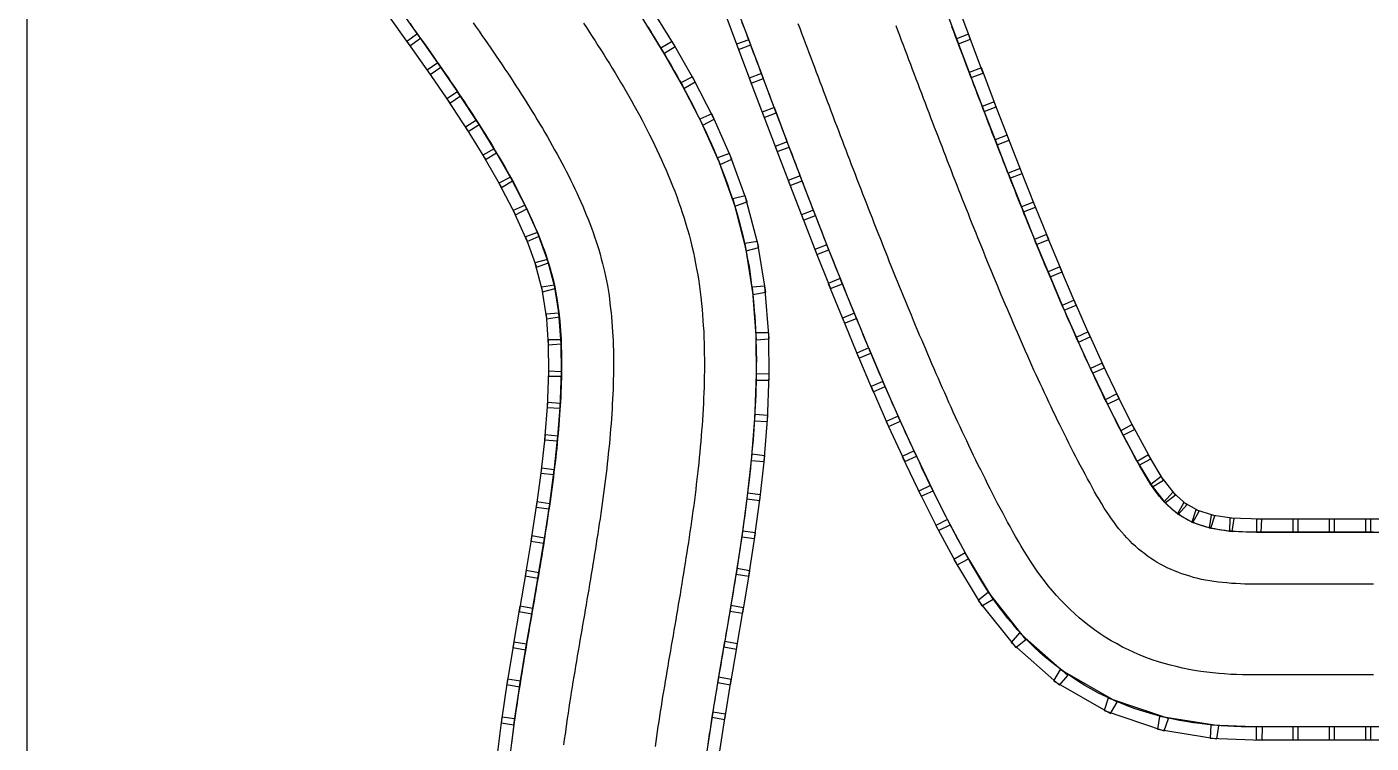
# Model space of a CAD drawing. Header units: metres. Extents: x 0 to 11.6, y 0 to 14.5.
# Drawn here: x 0 to 5.18, y 2.93 to 5.69 of the extents above; entities that cross this region are included whole.
import ezdxf

# ---------------------------------------------------------------- set-up
doc = ezdxf.new("R2010")
doc.units = ezdxf.units.M
for name, color, linetype in [('GRASS', 3, 'Continuous'), ('HALL', 5, 'Continuous'), ('TRACK', 7, 'Continuous'), ('WALLS', 8, 'Continuous')]:
    doc.layers.add(name, color=color, linetype=linetype)

msp = doc.modelspace()

# ---------------------------------------------------------------- linework, layer by layer
at = {"layer": 'GRASS'}
for points in [[(1.4756, 5.6981), (1.487, 5.682), (1.4983, 5.6662), (1.5097, 5.6501), (1.521, 5.6342), (1.5322, 5.6182), (1.5437, 5.6019), (1.5552, 5.5855), (1.5667, 5.5692), (1.5775, 5.5539), (1.5881, 5.5386), (1.5994, 5.5223), (1.6106, 5.5061), (1.6219, 5.4898), (1.6319, 5.4753), (1.6418, 5.4607), (1.6529, 5.4441), (1.664, 5.4275), (1.6752, 5.4109), (1.6851, 5.3963), (1.6947, 5.3815), (1.7054, 5.3651), (1.716, 5.3489), (1.7267, 5.3324), (1.7364, 5.3176), (1.7457, 5.3027), (1.756, 5.2865), (1.7657, 5.2709), (1.7757, 5.2547), (1.7852, 5.2395), (1.7943, 5.2242), (1.8041, 5.2081), (1.8131, 5.193), (1.8225, 5.1768), (1.8315, 5.1615), (1.8403, 5.1461), (1.8494, 5.1301), (1.8575, 5.1155), (1.8663, 5.0994), (1.8748, 5.084), (1.8829, 5.0686), (1.8914, 5.0526), (1.8987, 5.0384), (1.9067, 5.0224), (1.9145, 5.0071), (1.9219, 4.9916), (1.9296, 4.9757), (1.9361, 4.9618), (1.9433, 4.9459), (1.9502, 4.9307), (1.9568, 4.9154), (1.9637, 4.8996), (1.9691, 4.8864), (1.9754, 4.8706), (1.981, 4.8564), (1.9862, 4.8422), (1.9922, 4.8258), (1.9971, 4.8117), (2.0026, 4.7953), (2.0068, 4.7832), (2.0103, 4.771), (2.0152, 4.7542), (2.0193, 4.7396), (2.0237, 4.7228), (2.0267, 4.7118), (2.029, 4.7008), (2.0327, 4.6836), (2.0358, 4.6685), (2.039, 4.6512), (2.0411, 4.6406), (2.0425, 4.6302), (2.045, 4.6117), (2.0473, 4.5942), (2.0497, 4.5755), (2.0512, 4.5637), (2.0521, 4.5521), (2.0536, 4.5332), (2.055, 4.5151), (2.0563, 4.4961), (2.0572, 4.4835), (2.0576, 4.4711), (2.0581, 4.452), (2.0586, 4.4335), (2.059, 4.4143), (2.0594, 4.3997), (2.0593, 4.3854), (2.0591, 4.3664), (2.0589, 4.3483), (2.0585, 4.3293), (2.0583, 4.3137), (2.0576, 4.2982), (2.0568, 4.2791), (2.056, 4.2606), (2.055, 4.2414), (2.0542, 4.2254), (2.0531, 4.2096), (2.0517, 4.1901), (2.0502, 4.1709), (2.0487, 4.1514), (2.0475, 4.1347), (2.0459, 4.1182), (2.0441, 4.0991), (2.0423, 4.0807), (2.0404, 4.0616), (2.0385, 4.0439), (2.0365, 4.0262), (2.0343, 4.0071), (2.0322, 3.9888), (2.0298, 3.9698), (2.0275, 3.951), (2.0251, 3.9323), (2.0227, 3.9134), (2.0203, 3.8954), (2.0176, 3.8766), (2.015, 3.8575), (2.0122, 3.8385), (2.0095, 3.8196), (2.0069, 3.8017), (2.004, 3.7829), (2.0009, 3.7631), (1.9979, 3.7433), (1.995, 3.7243), (1.9921, 3.7061), (1.989, 3.6872), (1.9858, 3.6674), (1.9826, 3.6476), (1.9795, 3.6286), (1.9765, 3.6103), (1.9733, 3.5914), (1.9699, 3.5717), (1.9666, 3.552), (1.9632, 3.5323), (1.9599, 3.5127), (1.9565, 3.493), (1.9532, 3.4736), (1.9499, 3.4542), (1.9465, 3.4345), (1.9431, 3.4148), (1.9397, 3.3951), (1.9363, 3.3754), (1.9329, 3.3556), (1.9294, 3.3358), (1.926, 3.3157), (1.9226, 3.2958), (1.9191, 3.2754), (1.9157, 3.2549), (1.9124, 3.235), (1.9091, 3.2149), (1.9058, 3.195), (1.9024, 3.1745), (1.8992, 3.1539), (1.8959, 3.1335), (1.8926, 3.1123), (1.8894, 3.0917), (1.8863, 3.0712), (1.8833, 3.0506), (1.8802, 3.0298), (1.8771, 3.0078), (1.8743, 2.9868), (1.8715, 2.9662), (1.8688, 2.9456), (1.8659, 2.924)], [(5.1859, 2.9885), (5.1659, 2.9885), (5.1459, 2.9885), (5.1259, 2.9885), (5.1059, 2.9885), (5.0859, 2.9885), (5.0659, 2.9885), (5.0459, 2.9885), (5.0259, 2.9885), (5.0059, 2.9885), (4.9859, 2.9885), (4.9659, 2.9885), (4.9459, 2.9885), (4.9259, 2.9885), (4.9059, 2.9885), (4.8859, 2.9885), (4.8659, 2.9885), (4.8459, 2.9885), (4.8259, 2.9885), (4.8059, 2.9885), (4.7859, 2.9885), (4.7659, 2.9885), (4.7452, 2.9885), (4.7237, 2.9886), (4.7029, 2.9887), (4.6764, 2.989), (4.6497, 2.9901), (4.6258, 2.9912), (4.5979, 2.993), (4.5738, 2.995), (4.5459, 2.9975), (4.5179, 3.0011), (4.4932, 3.0043), (4.4636, 3.009), (4.4388, 3.0135), (4.4089, 3.0192), (4.3791, 3.0263), (4.3541, 3.0325), (4.3235, 3.041), (4.2984, 3.0487), (4.268, 3.0584), (4.2377, 3.0699), (4.2128, 3.0795), (4.182, 3.0927), (4.1575, 3.1041), (4.1274, 3.1186), (4.0979, 3.1349), (4.0745, 3.1482), (4.0456, 3.1658), (4.0229, 3.1809), (3.9955, 3.1994), (3.9689, 3.2196), (3.9477, 3.2361), (3.9219, 3.2576), (3.9016, 3.2757), (3.8779, 3.2973), (3.855, 3.3203), (3.8369, 3.339), (3.8153, 3.3625), (3.7982, 3.3825), (3.7783, 3.4058), (3.7594, 3.4303), (3.7446, 3.4499), (3.7275, 3.4735), (3.7134, 3.4939), (3.6971, 3.5178), (3.6817, 3.5425), (3.6698, 3.5617), (3.6569, 3.5832), (3.6456, 3.6028), (3.633, 3.6245), (3.6209, 3.6466), (3.6112, 3.6645), (3.6014, 3.6825), (3.5917, 3.7003), (3.5821, 3.7182), (3.5724, 3.7361), (3.5619, 3.7557), (3.5504, 3.7776), (3.5403, 3.7976), (3.5307, 3.8165), (3.5213, 3.8354), (3.5123, 3.8534), (3.5033, 3.8714), (3.4943, 3.8894), (3.4848, 3.9086), (3.4753, 3.928), (3.466, 3.9471), (3.4562, 3.9676), (3.4471, 3.9869), (3.4385, 4.0052), (3.4299, 4.0235), (3.4214, 4.0416), (3.4129, 4.0599), (3.4043, 4.0781), (3.3948, 4.0984), (3.3856, 4.1189), (3.3771, 4.1377), (3.3684, 4.157), (3.36, 4.1759), (3.3519, 4.1942), (3.3438, 4.2124), (3.3356, 4.2309), (3.3274, 4.2495), (3.3192, 4.2679), (3.3102, 4.2884), (3.3013, 4.3091), (3.2934, 4.3277), (3.2854, 4.3465), (3.2775, 4.3651), (3.2698, 4.3833), (3.2621, 4.4015), (3.2542, 4.42), (3.2463, 4.4386), (3.2385, 4.4571), (3.2297, 4.4777), (3.2212, 4.4986), (3.2137, 4.517), (3.2062, 4.5352), (3.1987, 4.5535), (3.191, 4.5722), (3.1834, 4.5909), (3.1758, 4.6095), (3.1682, 4.6281), (3.1606, 4.6467), (3.1524, 4.6667), (3.1444, 4.6869), (3.1369, 4.7056), (3.1294, 4.7246), (3.122, 4.7433), (3.1148, 4.7615), (3.1076, 4.7796), (3.1001, 4.7984), (3.0925, 4.8174), (3.0851, 4.8362), (3.0773, 4.8559), (3.0696, 4.8757), (3.0624, 4.8943), (3.0551, 4.913), (3.0479, 4.9316), (3.0407, 4.9503), (3.0334, 4.9689), (3.0262, 4.9875), (3.0189, 5.0062), (3.0117, 5.0248), (3.0041, 5.0443), (2.9966, 5.0639), (2.9894, 5.0827), (2.9822, 5.1016), (2.9751, 5.1204), (2.9679, 5.1391), (2.9608, 5.1578), (2.9538, 5.1763), (2.9467, 5.1947), (2.9397, 5.2131), (2.9323, 5.2325), (2.9249, 5.2518), (2.9177, 5.2707), (2.9105, 5.2899), (2.9034, 5.3089), (2.8965, 5.3273), (2.8895, 5.3456), (2.8824, 5.3643), (2.8754, 5.383), (2.8683, 5.4017), (2.8611, 5.4208), (2.8539, 5.4398), (2.8469, 5.4585), (2.8398, 5.4773), (2.8328, 5.496), (2.8258, 5.5147), (2.8187, 5.5334), (2.8117, 5.5521), (2.8046, 5.5708), (2.7976, 5.5896), (2.7907, 5.6078), (2.7838, 5.6261), (2.7767, 5.6448), (2.7696, 5.6637), (2.7625, 5.6824), (2.7553, 5.7015)], [(2.391, 5.6855), (2.4025, 5.6671), (2.4135, 5.6493), (2.4252, 5.6305), (2.4366, 5.6115), (2.4476, 5.5934), (2.459, 5.5741), (2.4697, 5.5558), (2.481, 5.5366), (2.492, 5.5172), (2.5027, 5.4984), (2.514, 5.4782), (2.5244, 5.4592), (2.5352, 5.4395), (2.5457, 5.4196), (2.556, 5.4002), (2.567, 5.3788), (2.5769, 5.3591), (2.5872, 5.3387), (2.5971, 5.3181), (2.6068, 5.2981), (2.6173, 5.2757), (2.6266, 5.2552), (2.6362, 5.234), (2.6454, 5.2126), (2.6545, 5.1916), (2.6643, 5.1679), (2.6728, 5.1465), (2.6818, 5.1235), (2.6904, 5.1002), (2.6982, 5.079), (2.7065, 5.0553), (2.7137, 5.0338), (2.7223, 5.0081), (2.73, 4.9818), (2.7364, 4.9602), (2.743, 4.9363), (2.7488, 4.9145), (2.756, 4.8869), (2.7622, 4.8587), (2.7669, 4.8368), (2.7718, 4.8128), (2.7759, 4.7907), (2.7813, 4.762), (2.7854, 4.7328), (2.7883, 4.7117), (2.7912, 4.6896), (2.7939, 4.6685), (2.7973, 4.6406), (2.7996, 4.6124), (2.8013, 4.5914), (2.803, 4.5696), (2.8044, 4.5487), (2.8063, 4.5214), (2.8072, 4.4939), (2.8078, 4.473), (2.8084, 4.4515), (2.8089, 4.4308), (2.8094, 4.4053), (2.8092, 4.3797), (2.8091, 4.3586), (2.8088, 4.3368), (2.8084, 4.3158), (2.8079, 4.2914), (2.807, 4.2669), (2.8061, 4.2461), (2.8051, 4.2247), (2.8041, 4.2039), (2.8028, 4.1799), (2.8011, 4.1558), (2.7997, 4.1354), (2.7981, 4.1147), (2.7966, 4.0943), (2.7948, 4.0711), (2.7926, 4.0479), (2.7907, 4.0272), (2.7886, 4.0057), (2.7864, 3.985), (2.7842, 3.963), (2.7816, 3.9409), (2.7793, 3.9203), (2.7767, 3.8989), (2.7742, 3.8782), (2.7716, 3.8573), (2.7689, 3.8363), (2.7663, 3.8156), (2.7633, 3.7939), (2.7604, 3.7731), (2.7576, 3.7526), (2.7546, 3.732), (2.7517, 3.7113), (2.7485, 3.6896), (2.7453, 3.6689), (2.7422, 3.6492), (2.7392, 3.6295), (2.7361, 3.609), (2.7327, 3.5876), (2.7294, 3.567), (2.7262, 3.5474), (2.723, 3.5277), (2.7197, 3.5072), (2.7161, 3.486), (2.7126, 3.4655), (2.7093, 3.4458), (2.7059, 3.426), (2.7026, 3.4063), (2.6992, 3.3865), (2.6958, 3.3668), (2.6924, 3.3468), (2.6889, 3.3268), (2.6856, 3.307), (2.6822, 3.2873), (2.6788, 3.2676), (2.6754, 3.2479), (2.672, 3.2282), (2.6686, 3.2087), (2.6653, 3.1893), (2.6619, 3.1698), (2.6587, 3.1508), (2.6555, 3.1318), (2.6523, 3.1123), (2.6491, 3.0929), (2.6459, 3.0734), (2.6428, 3.0544), (2.6397, 3.0354), (2.6367, 3.0164), (2.6338, 2.9981), (2.631, 2.9791), (2.6281, 2.9601), (2.6253, 2.9411), (2.6225, 2.9224)], [(5.1859, 3.7385), (5.1659, 3.7385), (5.1459, 3.7385), (5.1259, 3.7385), (5.1059, 3.7385), (5.0859, 3.7385), (5.0659, 3.7385), (5.0459, 3.7385), (5.0259, 3.7385), (5.0059, 3.7385), (4.9859, 3.7385), (4.9659, 3.7385), (4.9459, 3.7385), (4.9259, 3.7385), (4.9059, 3.7385), (4.8859, 3.7385), (4.8659, 3.7385), (4.8459, 3.7385), (4.8259, 3.7385), (4.8059, 3.7385), (4.7859, 3.7385), (4.7659, 3.7385), (4.7466, 3.7385), (4.7281, 3.7386), (4.7089, 3.7387), (4.6955, 3.7388), (4.6823, 3.7394), (4.6662, 3.7401), (4.6541, 3.7409), (4.6384, 3.7422), (4.6264, 3.7432), (4.6148, 3.7448), (4.5999, 3.7467), (4.5899, 3.7483), (4.5754, 3.751), (4.5659, 3.7526), (4.5569, 3.7549), (4.5431, 3.7583), (4.5352, 3.7605), (4.522, 3.7646), (4.5143, 3.7668), (4.5073, 3.7697), (4.4949, 3.7745), (4.4889, 3.777), (4.4772, 3.7826), (4.4711, 3.7852), (4.4658, 3.7884), (4.4543, 3.7949), (4.4491, 3.798), (4.4386, 3.8051), (4.4326, 3.8088), (4.4276, 3.813), (4.4171, 3.821), (4.4122, 3.8251), (4.4027, 3.8337), (4.3967, 3.8388), (4.3916, 3.8443), (4.3818, 3.8543), (4.3764, 3.8602), (4.3675, 3.8707), (4.3613, 3.8777), (4.3559, 3.885), (4.3465, 3.8972), (4.3402, 3.906), (4.3316, 3.9185), (4.3252, 3.9276), (4.3196, 3.9369), (4.3105, 3.9517), (4.3028, 3.9645), (4.294, 3.9796), (4.2865, 3.9924), (4.2795, 4.0054), (4.2701, 4.0227), (4.2608, 4.0398), (4.2514, 4.0572), (4.242, 4.0745), (4.2327, 4.0918), (4.2243, 4.1074), (4.2172, 4.121), (4.2093, 4.1366), (4.2008, 4.1534), (4.1924, 4.1703), (4.1835, 4.1881), (4.1746, 4.2058), (4.1658, 4.2236), (4.1575, 4.2402), (4.1494, 4.2568), (4.1412, 4.2736), (4.1337, 4.2892), (4.1258, 4.3061), (4.1174, 4.324), (4.109, 4.3419), (4.1005, 4.36), (4.0921, 4.3779), (4.0836, 4.396), (4.0762, 4.4119), (4.069, 4.4278), (4.061, 4.4455), (4.0533, 4.4626), (4.0455, 4.4803), (4.0373, 4.4986), (4.0292, 4.5169), (4.0212, 4.535), (4.0132, 4.553), (4.0052, 4.5711), (3.9981, 4.5872), (3.9912, 4.6033), (3.9835, 4.6214), (3.9758, 4.6395), (3.9681, 4.6578), (3.9602, 4.6764), (3.9523, 4.6949), (3.9445, 4.7133), (3.9368, 4.7315), (3.929, 4.7498), (3.9221, 4.766), (3.9155, 4.7822), (3.9079, 4.8008), (3.9002, 4.8196), (3.8926, 4.8383), (3.885, 4.8566), (3.8776, 4.8749), (3.87, 4.8933), (3.8625, 4.9117), (3.855, 4.9302), (3.848, 4.9472), (3.8412, 4.9642), (3.8339, 4.9826), (3.8267, 5.0009), (3.8194, 5.0193), (3.8119, 5.0383), (3.8043, 5.0573), (3.7969, 5.0757), (3.7897, 5.0938), (3.7825, 5.1122), (3.7755, 5.1297), (3.7687, 5.1473), (3.7615, 5.1659), (3.7543, 5.1845), (3.747, 5.2032), (3.7398, 5.2218), (3.7325, 5.2404), (3.7253, 5.2591), (3.7181, 5.2777), (3.7108, 5.2964), (3.7039, 5.3141), (3.6971, 5.3319), (3.69, 5.3505), (3.683, 5.3689), (3.6759, 5.3875), (3.6688, 5.4062), (3.6616, 5.4249), (3.6545, 5.4437), (3.6472, 5.4627), (3.64, 5.4816), (3.6331, 5.4996), (3.6262, 5.5177), (3.6192, 5.5361), (3.6123, 5.5544), (3.6054, 5.5729), (3.5982, 5.5919), (3.591, 5.6109), (3.5839, 5.6296), (3.5769, 5.6484), (3.5698, 5.6671), (3.5628, 5.6854)]]:
    msp.add_lwpolyline(points, dxfattribs=at)
at = {"layer": 'HALL'}
msp.add_lwpolyline([(0, 0), (11, 0), (11, 14.5), (0, 14.5), (0, 0)], dxfattribs=at)
at = {"layer": 'TRACK'}
for points in [[(1.7187, 5.7007), (1.7303, 5.6843), (1.7414, 5.6685), (1.7525, 5.6526), (1.7638, 5.6362), (1.7751, 5.6199), (1.7864, 5.6035), (1.7972, 5.588), (1.8077, 5.5723), (1.8189, 5.5557), (1.83, 5.5391), (1.8412, 5.5225), (1.8517, 5.5068), (1.8621, 5.491), (1.8729, 5.4744), (1.8837, 5.4579), (1.8945, 5.4413), (1.9048, 5.4254), (1.9149, 5.4094), (1.9253, 5.3929), (1.9355, 5.3766), (1.9458, 5.3599), (1.9558, 5.3438), (1.9656, 5.3275), (1.9757, 5.3109), (1.9853, 5.2946), (1.9951, 5.2779), (2.0047, 5.2615), (2.0141, 5.2451), (2.0236, 5.2284), (2.0326, 5.2122), (2.0418, 5.1953), (2.0509, 5.1788), (2.0597, 5.1622), (2.0686, 5.1453), (2.0769, 5.1292), (2.0854, 5.1122), (2.0938, 5.0955), (2.102, 5.0787), (2.1102, 5.0617), (2.1178, 5.0455), (2.1255, 5.0284), (2.1332, 5.0116), (2.1405, 4.9946), (2.1479, 4.9775), (2.1545, 4.9615), (2.1613, 4.9442), (2.1679, 4.9276), (2.174, 4.911), (2.1805, 4.8933), (2.1863, 4.8767), (2.1923, 4.8589), (2.1976, 4.8431), (2.2022, 4.8272), (2.2075, 4.8092), (2.2123, 4.7921), (2.2171, 4.7739), (2.2212, 4.7584), (2.2245, 4.7429), (2.2285, 4.7244), (2.232, 4.7069), (2.2355, 4.6884), (2.2385, 4.673), (2.2406, 4.6576), (2.2432, 4.6384), (2.2457, 4.6196), (2.2481, 4.6003), (2.2502, 4.5842), (2.2514, 4.5682), (2.253, 4.5487), (2.2544, 4.5296), (2.2558, 4.5102), (2.257, 4.4936), (2.2575, 4.4772), (2.2581, 4.4576), (2.2586, 4.4383), (2.259, 4.4187), (2.2594, 4.4012), (2.2592, 4.3839), (2.2591, 4.3643), (2.2589, 4.3452), (2.2585, 4.3257), (2.2582, 4.3077), (2.2574, 4.2899), (2.2566, 4.2703), (2.2557, 4.251), (2.2547, 4.2314), (2.2538, 4.2133), (2.2526, 4.1952), (2.2511, 4.1755), (2.2497, 4.1559), (2.2482, 4.1362), (2.2468, 4.1178), (2.245, 4.0994), (2.2432, 4.0799), (2.2413, 4.0607), (2.2393, 4.0412), (2.2374, 4.0223), (2.2352, 4.0035), (2.233, 3.984), (2.2307, 3.9648), (2.2283, 3.9454), (2.2259, 3.926), (2.2234, 3.9067), (2.2209, 3.8873), (2.2184, 3.8683), (2.2157, 3.849), (2.213, 3.8295), (2.2102, 3.8101), (2.2074, 3.7907), (2.2046, 3.7718), (2.2017, 3.7525), (2.1986, 3.7327), (2.1956, 3.7129), (2.1926, 3.6935), (2.1896, 3.6745), (2.1865, 3.6551), (2.1832, 3.6354), (2.18, 3.6156), (2.1769, 3.5962), (2.1737, 3.5772), (2.1705, 3.5578), (2.1671, 3.5381), (2.1637, 3.5184), (2.1604, 3.4987), (2.157, 3.479), (2.1537, 3.4593), (2.1503, 3.4398), (2.1469, 3.4202), (2.1435, 3.4005), (2.1401, 3.3808), (2.1368, 3.3611), (2.1334, 3.3414), (2.13, 3.3217), (2.1265, 3.3019), (2.1231, 3.282), (2.1198, 3.2622), (2.1163, 3.2422), (2.113, 3.2221), (2.1097, 3.2023), (2.1064, 3.1824), (2.1032, 3.1625), (2.0999, 3.1425), (2.0966, 3.1223), (2.0934, 3.1023), (2.0902, 3.0818), (2.0872, 3.0617), (2.0841, 3.0416), (2.0812, 3.0214), (2.0782, 3.0011), (2.0752, 2.9803), (2.0725, 2.9599), (2.0697, 2.9398), (2.0671, 2.9196)], [(2.1434, 5.7003), (2.155, 5.6826), (2.166, 5.6657), (2.1771, 5.6487), (2.188, 5.6318), (2.1995, 5.6142), (2.2108, 5.5963), (2.2217, 5.5791), (2.2327, 5.5614), (2.2434, 5.5441), (2.2545, 5.5262), (2.2653, 5.5082), (2.276, 5.4906), (2.2867, 5.4725), (2.2971, 5.4547), (2.3078, 5.4366), (2.3182, 5.4183), (2.3285, 5.4002), (2.339, 5.3815), (2.3489, 5.3632), (2.3591, 5.3447), (2.369, 5.326), (2.3788, 5.3075), (2.3888, 5.288), (2.3982, 5.2693), (2.4078, 5.2503), (2.4171, 5.2311), (2.4262, 5.2121), (2.4356, 5.192), (2.4444, 5.1727), (2.4532, 5.1531), (2.4618, 5.1333), (2.4702, 5.1138), (2.4789, 5.0928), (2.4868, 5.0729), (2.4949, 5.0523), (2.5026, 5.0314), (2.5099, 5.0115), (2.5173, 4.9904), (2.5241, 4.9702), (2.5315, 4.9481), (2.5381, 4.9256), (2.544, 4.9053), (2.55, 4.8839), (2.5554, 4.8634), (2.5615, 4.8402), (2.5667, 4.8166), (2.5711, 4.796), (2.5755, 4.7743), (2.5794, 4.7535), (2.5839, 4.7296), (2.5873, 4.7054), (2.5901, 4.685), (2.5929, 4.6641), (2.5954, 4.6437), (2.5983, 4.6201), (2.6003, 4.5963), (2.6019, 4.5759), (2.6035, 4.5551), (2.6049, 4.5347), (2.6065, 4.5113), (2.6073, 4.4878), (2.6079, 4.4674), (2.6085, 4.4467), (2.6089, 4.4264), (2.6094, 4.4038), (2.6092, 4.3812), (2.6091, 4.3607), (2.6088, 4.3398), (2.6084, 4.3194), (2.608, 4.2973), (2.6071, 4.2753), (2.6063, 4.2549), (2.6053, 4.2342), (2.6043, 4.2139), (2.6032, 4.192), (2.6017, 4.1702), (2.6002, 4.15), (2.5987, 4.1297), (2.5972, 4.1096), (2.5955, 4.0881), (2.5935, 4.0666), (2.5916, 4.0463), (2.5896, 4.0257), (2.5875, 4.0055), (2.5853, 3.9846), (2.5829, 3.9637), (2.5806, 3.9434), (2.5782, 3.9229), (2.5757, 3.9026), (2.5732, 3.8823), (2.5706, 3.8619), (2.568, 3.8417), (2.5652, 3.821), (2.5624, 3.8007), (2.5596, 3.7805), (2.5567, 3.7604), (2.5538, 3.7402), (2.5507, 3.7195), (2.5476, 3.6993), (2.5446, 3.6796), (2.5415, 3.6598), (2.5384, 3.6397), (2.5352, 3.6192), (2.5319, 3.5991), (2.5287, 3.5794), (2.5255, 3.5597), (2.5223, 3.5396), (2.5189, 3.5191), (2.5155, 3.4991), (2.5121, 3.4793), (2.5088, 3.4596), (2.5054, 3.4399), (2.502, 3.4202), (2.4987, 3.4004), (2.4953, 3.3806), (2.4919, 3.3607), (2.4885, 3.341), (2.4851, 3.3213), (2.4817, 3.3016), (2.4783, 3.2819), (2.4749, 3.2622), (2.4715, 3.2426), (2.4681, 3.223), (2.4648, 3.2034), (2.4615, 3.184), (2.4583, 3.1646), (2.455, 3.145), (2.4518, 3.1254), (2.4485, 3.1058), (2.4453, 3.0864), (2.4422, 3.067), (2.4391, 3.0476), (2.4362, 3.0286), (2.4332, 3.0091), (2.4303, 2.9897), (2.4274, 2.9703), (2.4246, 2.951), (2.4219, 2.9323), (2.4193, 2.913)], [(5.1859, 3.1885), (5.1659, 3.1885), (5.1459, 3.1885), (5.1259, 3.1885), (5.1059, 3.1885), (5.0859, 3.1885), (5.0659, 3.1885), (5.0459, 3.1885), (5.0259, 3.1885), (5.0059, 3.1885), (4.9859, 3.1885), (4.9659, 3.1885), (4.9459, 3.1885), (4.9259, 3.1885), (4.9059, 3.1885), (4.8859, 3.1885), (4.8659, 3.1885), (4.8459, 3.1885), (4.8259, 3.1885), (4.8059, 3.1885), (4.7859, 3.1885), (4.7659, 3.1885), (4.7456, 3.1885), (4.7249, 3.1886), (4.7045, 3.1887), (4.6815, 3.189), (4.6584, 3.1899), (4.6366, 3.1909), (4.6129, 3.1924), (4.5911, 3.1943), (4.5674, 3.1964), (4.5437, 3.1994), (4.5216, 3.2023), (4.4973, 3.2061), (4.4752, 3.2102), (4.4508, 3.2148), (4.4265, 3.2206), (4.4045, 3.226), (4.3799, 3.2328), (4.3581, 3.2396), (4.3337, 3.2473), (4.3096, 3.2565), (4.288, 3.2649), (4.2638, 3.2751), (4.2428, 3.2851), (4.2191, 3.2963), (4.196, 3.3092), (4.1758, 3.3206), (4.1532, 3.3344), (4.1337, 3.3473), (4.1121, 3.3619), (4.0912, 3.3779), (4.0729, 3.3921), (4.0526, 3.4089), (4.0353, 3.4245), (4.0162, 3.4417), (3.9981, 3.4601), (3.9822, 3.4764), (3.9649, 3.4953), (3.95, 3.5126), (3.9338, 3.5316), (3.9185, 3.5515), (3.9051, 3.5692), (3.8908, 3.5888), (3.8782, 3.6071), (3.8646, 3.6271), (3.8518, 3.6477), (3.8407, 3.6657), (3.8292, 3.6849), (3.8185, 3.7032), (3.8073, 3.7226), (3.7965, 3.7423), (3.7869, 3.76), (3.7772, 3.7778), (3.7676, 3.7955), (3.7581, 3.8132), (3.7485, 3.8309), (3.7385, 3.8495), (3.7282, 3.8691), (3.7187, 3.888), (3.7094, 3.9063), (3.7002, 3.9247), (3.6913, 3.9426), (3.6823, 3.9606), (3.6734, 3.9785), (3.6642, 3.9971), (3.6551, 4.0157), (3.6461, 4.0342), (3.6369, 4.0533), (3.6281, 4.072), (3.6195, 4.0902), (3.611, 4.1084), (3.6025, 4.1265), (3.594, 4.1447), (3.5855, 4.1629), (3.5765, 4.182), (3.5678, 4.2013), (3.5595, 4.2198), (3.5511, 4.2385), (3.5428, 4.2571), (3.5347, 4.2753), (3.5266, 4.2936), (3.5184, 4.312), (3.5103, 4.3304), (3.5021, 4.3488), (3.4936, 4.3681), (3.4853, 4.3876), (3.4774, 4.4061), (3.4695, 4.4246), (3.4617, 4.4431), (3.4539, 4.4614), (3.4461, 4.4798), (3.4383, 4.4982), (3.4304, 4.5167), (3.4226, 4.5351), (3.4144, 4.5546), (3.4064, 4.5742), (3.3988, 4.5927), (3.3913, 4.611), (3.3837, 4.6295), (3.3761, 4.648), (3.3685, 4.6666), (3.3609, 4.6852), (3.3533, 4.7038), (3.3458, 4.7223), (3.3379, 4.7415), (3.3302, 4.7608), (3.3228, 4.7795), (3.3154, 4.7982), (3.308, 4.8169), (3.3007, 4.8353), (3.2934, 4.8537), (3.2859, 4.8723), (3.2785, 4.8911), (3.2711, 4.9098), (3.2635, 4.9289), (3.2561, 4.9481), (3.2488, 4.9667), (3.2416, 4.9854), (3.2343, 5.004), (3.2271, 5.0227), (3.2199, 5.0413), (3.2126, 5.0599), (3.2054, 5.0786), (3.1981, 5.0972), (3.1907, 5.1163), (3.1834, 5.1354), (3.1763, 5.1541), (3.1691, 5.1729), (3.162, 5.1916), (3.1548, 5.2103), (3.1477, 5.229), (3.1406, 5.2476), (3.1335, 5.2661), (3.1264, 5.2847), (3.1191, 5.3037), (3.1119, 5.3227), (3.1048, 5.3415), (3.0977, 5.3604), (3.0906, 5.3793), (3.0836, 5.3978), (3.0766, 5.4164), (3.0695, 5.4351), (3.0624, 5.4538), (3.0554, 5.4725), (3.0482, 5.4913), (3.0411, 5.5102), (3.0341, 5.5289), (3.027, 5.5477), (3.02, 5.5664), (3.013, 5.5851), (3.0059, 5.6038), (2.9989, 5.6225), (2.9918, 5.6412), (2.9848, 5.66), (2.9778, 5.6785), (2.9708, 5.697)], [(5.1859, 3.5385), (5.1659, 3.5385), (5.1459, 3.5385), (5.1259, 3.5385), (5.1059, 3.5385), (5.0859, 3.5385), (5.0659, 3.5385), (5.0459, 3.5385), (5.0259, 3.5385), (5.0059, 3.5385), (4.9859, 3.5385), (4.9659, 3.5385), (4.9459, 3.5385), (4.9259, 3.5385), (4.9059, 3.5385), (4.8859, 3.5385), (4.8659, 3.5385), (4.8459, 3.5385), (4.8259, 3.5385), (4.8059, 3.5385), (4.7859, 3.5385), (4.7659, 3.5385), (4.7463, 3.5385), (4.727, 3.5386), (4.7073, 3.5387), (4.6904, 3.5388), (4.6736, 3.5396), (4.6554, 3.5404), (4.6391, 3.5414), (4.6212, 3.543), (4.605, 3.5443), (4.589, 3.5465), (4.5714, 3.5487), (4.5562, 3.5511), (4.539, 3.5543), (4.5241, 3.557), (4.5095, 3.5606), (4.4927, 3.5647), (4.4787, 3.5686), (4.4624, 3.5737), (4.4486, 3.5779), (4.4354, 3.5831), (4.4196, 3.5892), (4.407, 3.5945), (4.3919, 3.6017), (4.3795, 3.6074), (4.3677, 3.6142), (4.353, 3.6224), (4.3415, 3.6294), (4.3277, 3.6387), (4.3161, 3.6463), (4.3053, 3.6548), (4.292, 3.665), (4.2815, 3.6737), (4.2691, 3.6849), (4.2584, 3.6944), (4.2485, 3.7046), (4.2365, 3.7169), (4.2268, 3.7275), (4.2157, 3.7405), (4.2058, 3.7518), (4.1968, 3.7637), (4.186, 3.7779), (4.1768, 3.7907), (4.1667, 3.8053), (4.1577, 3.8183), (4.1495, 3.8317), (4.1396, 3.8477), (4.1305, 3.8629), (4.1211, 3.8791), (4.1122, 3.8943), (4.1039, 3.9097), (4.0944, 3.9272), (4.0849, 3.9445), (4.0755, 3.962), (4.0661, 3.9795), (4.0566, 3.9969), (4.0476, 4.0136), (4.0394, 4.0294), (4.0309, 4.0462), (4.0221, 4.0636), (4.0134, 4.081), (4.0045, 4.0988), (3.9956, 4.1166), (3.9867, 4.1345), (3.9781, 4.1518), (3.9696, 4.1691), (3.9611, 4.1866), (3.953, 4.2035), (3.9448, 4.221), (3.9363, 4.239), (3.9279, 4.257), (3.9194, 4.2751), (3.911, 4.2931), (3.9025, 4.3112), (3.8945, 4.3283), (3.8867, 4.3454), (3.8786, 4.3634), (3.8707, 4.3811), (3.8627, 4.3992), (3.8546, 4.4174), (3.8464, 4.4357), (3.8384, 4.4539), (3.8303, 4.472), (3.8223, 4.4903), (3.8146, 4.5075), (3.8073, 4.5248), (3.7995, 4.5431), (3.7917, 4.5614), (3.7839, 4.5797), (3.7761, 4.5982), (3.7682, 4.6167), (3.7604, 4.6351), (3.7526, 4.6534), (3.7449, 4.6717), (3.7375, 4.6891), (3.7304, 4.7065), (3.7228, 4.7251), (3.7152, 4.7438), (3.7075, 4.7623), (3.7, 4.7807), (3.6924, 4.7992), (3.6849, 4.8176), (3.6773, 4.8361), (3.6698, 4.8546), (3.6625, 4.8724), (3.6554, 4.8902), (3.6481, 4.9087), (3.6407, 4.9272), (3.6334, 4.9457), (3.626, 4.9645), (3.6185, 4.9833), (3.6111, 5.0018), (3.6038, 5.0201), (3.5965, 5.0386), (3.5893, 5.0567), (3.5823, 5.0748), (3.5751, 5.0935), (3.5678, 5.1121), (3.5606, 5.1307), (3.5534, 5.1494), (3.5461, 5.168), (3.5389, 5.1867), (3.5316, 5.2053), (3.5244, 5.2239), (3.5173, 5.2422), (3.5103, 5.2604), (3.5032, 5.2791), (3.4961, 5.2976), (3.489, 5.3163), (3.4819, 5.335), (3.4748, 5.3537), (3.4676, 5.3724), (3.4604, 5.3912), (3.4532, 5.41), (3.4462, 5.4284), (3.4392, 5.4468), (3.4322, 5.4654), (3.4252, 5.4839), (3.4182, 5.5025), (3.4111, 5.5213), (3.4039, 5.5402), (3.3969, 5.5589), (3.3898, 5.5776), (3.3827, 5.5963), (3.3757, 5.6149), (3.3687, 5.6334), (3.3617, 5.6521), (3.3546, 5.6709), (3.3476, 5.6896)]]:
    msp.add_lwpolyline(points, dxfattribs=at)
at = {"layer": 'WALLS'}
for points in [[(1.3827, 5.7423), (1.475, 5.6127), (1.5157, 5.6417), (1.4234, 5.7713), (1.3827, 5.7423)], [(2.3617, 5.732), (2.4537, 5.5834), (2.4963, 5.6097), (2.4043, 5.7583), (2.3617, 5.732)], [(2.7875, 5.6162), (2.7306, 5.7671), (2.6838, 5.7494), (2.7408, 5.5986), (2.7875, 5.6162)], [(3.6344, 5.6375), (3.5779, 5.7874), (3.5311, 5.7697), (3.5876, 5.6199), (3.6344, 5.6375)], [(1.463, 5.6296), (1.553, 5.5016), (1.5939, 5.5304), (1.5039, 5.6583), (1.463, 5.6296)], [(3.6835, 5.5076), (3.627, 5.6571), (3.5803, 5.6394), (3.6367, 5.4899), (3.6835, 5.5076)], [(2.4415, 5.6039), (2.5304, 5.4486), (2.5738, 5.4735), (2.4849, 5.6288), (2.4415, 5.6039)], [(2.8365, 5.4862), (2.7802, 5.6358), (2.7334, 5.6182), (2.7897, 5.4686), (2.8365, 5.4862)], [(1.5413, 5.5186), (1.6283, 5.3912), (1.6696, 5.4194), (1.5825, 5.5468), (1.5413, 5.5186)], [(2.5186, 5.4704), (2.6029, 5.3069), (2.6473, 5.3298), (2.5631, 5.4933), (2.5186, 5.4704)], [(2.8862, 5.3544), (2.8291, 5.5059), (2.7823, 5.4882), (2.8394, 5.3368), (2.8862, 5.3544)], [(3.7334, 5.377), (3.676, 5.5272), (3.6293, 5.5094), (3.6867, 5.3591), (3.7334, 5.377)], [(1.617, 5.4081), (1.6998, 5.2821), (1.7416, 5.3096), (1.6588, 5.4355), (1.617, 5.4081)], [(3.7829, 5.2489), (3.7259, 5.3965), (3.6793, 5.3785), (3.7362, 5.2309), (3.7829, 5.2489)], [(2.5917, 5.3302), (2.6697, 5.1557), (2.7154, 5.1761), (2.6374, 5.3506), (2.5917, 5.3302)], [(2.936, 5.2225), (2.8787, 5.3742), (2.8319, 5.3566), (2.8892, 5.2048), (2.936, 5.2225)], [(1.689, 5.2991), (1.7664, 5.174), (1.8089, 5.2003), (1.7315, 5.3254), (1.689, 5.2991)], [(2.986, 5.0918), (2.9285, 5.2423), (2.8818, 5.2244), (2.9393, 5.074), (2.986, 5.0918)], [(3.8328, 5.1209), (3.7754, 5.2682), (3.7288, 5.25), (3.7862, 5.1027), (3.8328, 5.1209)], [(1.7563, 5.1909), (1.8273, 5.0669), (1.8707, 5.0917), (1.7997, 5.2158), (1.7563, 5.1909)], [(2.6596, 5.1809), (2.727, 4.9949), (2.774, 5.0119), (2.7066, 5.1979), (2.6596, 5.1809)], [(3.8843, 4.9913), (3.8251, 5.1403), (3.7786, 5.1219), (3.8378, 4.9729), (3.8843, 4.9913)], [(1.818, 5.0839), (1.8813, 4.9613), (1.9258, 4.9842), (1.8625, 5.1069), (1.818, 5.0839)], [(3.0373, 4.9589), (2.9784, 5.1116), (2.9317, 5.0937), (2.9906, 4.9409), (3.0373, 4.9589)], [(2.7185, 5.0223), (2.7705, 4.8226), (2.8189, 4.8352), (2.7669, 5.0349), (2.7185, 5.0223)], [(1.8731, 4.9783), (1.9266, 4.859), (1.9723, 4.8795), (1.9187, 4.9988), (1.8731, 4.9783)], [(3.089, 4.8262), (3.0295, 4.9789), (2.9829, 4.9607), (3.0424, 4.808), (3.089, 4.8262)], [(3.9352, 4.866), (3.8765, 5.0107), (3.8302, 4.9919), (3.8888, 4.8472), (3.9352, 4.866)], [(1.9197, 4.876), (1.9622, 4.7595), (2.0092, 4.7766), (1.9667, 4.8932), (1.9197, 4.876)], [(3.9867, 4.7414), (3.9274, 4.885), (3.8812, 4.8659), (3.9405, 4.7223), (3.9867, 4.7414)], [(2.7646, 4.8507), (2.796, 4.6549), (2.8454, 4.6628), (2.814, 4.8587), (2.7646, 4.8507)], [(3.1408, 4.6958), (3.0812, 4.8461), (3.0347, 4.8276), (3.0944, 4.6774), (3.1408, 4.6958)], [(1.9568, 4.7767), (1.9859, 4.6649), (2.0343, 4.6775), (2.0052, 4.7893), (1.9568, 4.7767)], [(3.1951, 4.5621), (3.1328, 4.7158), (3.0865, 4.697), (3.1488, 4.5433), (3.1951, 4.5621)], [(4.0413, 4.6132), (3.9787, 4.7606), (3.9327, 4.7411), (3.9953, 4.5937), (4.0413, 4.6132)], [(1.9823, 4.6826), (2.0014, 4.5606), (2.0508, 4.5683), (2.0317, 4.6903), (1.9823, 4.6826)], [(2.7927, 4.683), (2.8083, 4.4795), (2.8581, 4.4833), (2.8426, 4.6868), (2.7927, 4.683)], [(4.0952, 4.4914), (4.0331, 4.6323), (3.9873, 4.6122), (4.0495, 4.4712), (4.0952, 4.4914)], [(1.9993, 4.5782), (2.0082, 4.4608), (2.0581, 4.4645), (2.0492, 4.5819), (1.9993, 4.5782)], [(3.2506, 4.4283), (3.1869, 4.5823), (3.1407, 4.5632), (3.2044, 4.4092), (3.2506, 4.4283)], [(2.8071, 4.5063), (2.8089, 4.3243), (2.8589, 4.3248), (2.8571, 4.5068), (2.8071, 4.5063)], [(4.15, 4.372), (4.0869, 4.5099), (4.0415, 4.4891), (4.1045, 4.3512), (4.15, 4.372)], [(2.0075, 4.4792), (2.009, 4.3393), (2.059, 4.3398), (2.0575, 4.4797), (2.0075, 4.4792)], [(3.3054, 4.2994), (3.2422, 4.4483), (3.1962, 4.4288), (3.2594, 4.2798), (3.3054, 4.2994)], [(2.0092, 4.3588), (2.0039, 4.2187), (2.0539, 4.2168), (2.0592, 4.3569), (2.0092, 4.3588)], [(2.8092, 4.3492), (2.8024, 4.1675), (2.8523, 4.1656), (2.8592, 4.3473), (2.8092, 4.3492)], [(4.2068, 4.2531), (4.1414, 4.3903), (4.0963, 4.3688), (4.1616, 4.2316), (4.2068, 4.2531)], [(3.3645, 4.1658), (3.2968, 4.3194), (3.251, 4.2993), (3.3187, 4.1456), (3.3645, 4.1658)], [(4.2662, 4.1347), (4.1978, 4.2714), (4.1531, 4.249), (4.2215, 4.1123), (4.2662, 4.1347)], [(2.0051, 4.2383), (1.9936, 4.0941), (2.0434, 4.0901), (2.0549, 4.2343), (2.0051, 4.2383)], [(2.8038, 4.1919), (2.7897, 4.0152), (2.8396, 4.0113), (2.8536, 4.1879), (2.8038, 4.1919)], [(3.4261, 4.0313), (3.3553, 4.1862), (3.3098, 4.1654), (3.3807, 4.0105), (3.4261, 4.0313)], [(4.3281, 4.0206), (4.2568, 4.1529), (4.2128, 4.1292), (4.2841, 3.9969), (4.3281, 4.0206)], [(1.9955, 4.1139), (1.9791, 3.9659), (2.0288, 3.9604), (2.0452, 4.1084), (1.9955, 4.1139)], [(2.7919, 4.0387), (2.7729, 3.8667), (2.8226, 3.8612), (2.8416, 4.0332), (2.7919, 4.0387)], [(3.4897, 3.8983), (3.4166, 4.0518), (3.3714, 4.0303), (3.4445, 3.8768), (3.4897, 3.8983)], [(4.3775, 3.9392), (4.3191, 4.0366), (4.2762, 4.0109), (4.3346, 3.9135), (4.3775, 3.9392)], [(1.9815, 3.9859), (1.9614, 3.8355), (2.011, 3.8289), (2.0311, 3.9793), (1.9815, 3.9859)], [(4.4232, 3.8823), (4.3683, 3.9527), (4.3289, 3.9219), (4.3838, 3.8516), (4.4232, 3.8823)], [(2.7757, 3.8895), (2.7531, 3.7208), (2.8027, 3.7142), (2.8253, 3.8829), (2.7757, 3.8895)], [(3.5555, 3.7674), (3.4798, 3.9186), (3.4351, 3.8962), (3.5108, 3.745), (3.5555, 3.7674)], [(4.4675, 3.8445), (4.4131, 3.8933), (4.3797, 3.8561), (4.4341, 3.8073), (4.4675, 3.8445)], [(1.9643, 3.8557), (1.9412, 3.7039), (1.9906, 3.6964), (2.0137, 3.8482), (1.9643, 3.8557)], [(4.5153, 3.8194), (4.4556, 3.8531), (4.431, 3.8095), (4.4907, 3.7759), (4.5153, 3.8194)], [(3.6263, 3.6366), (3.5449, 3.7878), (3.5009, 3.7641), (3.5822, 3.6129), (3.6263, 3.6366)], [(4.5753, 3.8015), (4.502, 3.8252), (4.4866, 3.7776), (4.5599, 3.7539), (4.5753, 3.8015)], [(4.6502, 3.7909), (4.5609, 3.8048), (4.5532, 3.7554), (4.6425, 3.7415), (4.6502, 3.7909)], [(4.7555, 3.7882), (4.6334, 3.7924), (4.6317, 3.7424), (4.7538, 3.7382), (4.7555, 3.7882)], [(4.8964, 3.7885), (4.7362, 3.7885), (4.7362, 3.7385), (4.8964, 3.7385), (4.8964, 3.7885)], [(5.0364, 3.7885), (4.8754, 3.7885), (4.8754, 3.7385), (5.0364, 3.7385), (5.0364, 3.7885)], [(5.1764, 3.7885), (5.0154, 3.7885), (5.0154, 3.7385), (5.1764, 3.7385), (5.1764, 3.7885)], [(5.3164, 3.7885), (5.1554, 3.7885), (5.1554, 3.7385), (5.3164, 3.7385), (5.3164, 3.7885)], [(2.7563, 3.7431), (2.731, 3.5766), (2.7804, 3.5691), (2.8058, 3.7356), (2.7563, 3.7431)], [(1.9444, 3.7242), (1.919, 3.5699), (1.9683, 3.5618), (1.9937, 3.716), (1.9444, 3.7242)], [(3.7212, 3.4811), (3.6133, 3.6592), (3.5705, 3.6333), (3.6784, 3.4552), (3.7212, 3.4811)], [(1.9224, 3.5904), (1.8954, 3.4326), (1.9447, 3.4242), (1.9717, 3.582), (1.9224, 3.5904)], [(2.7345, 3.5984), (2.7075, 3.435), (2.7568, 3.4268), (2.7838, 3.5903), (2.7345, 3.5984)], [(3.8477, 3.3255), (3.7029, 3.5072), (3.6638, 3.476), (3.8086, 3.2944), (3.8477, 3.3255)], [(1.899, 3.4534), (1.8715, 3.2938), (1.9208, 3.2853), (1.9482, 3.4449), (1.899, 3.4534)], [(2.7111, 3.4562), (2.6838, 3.2966), (2.733, 3.2882), (2.7603, 3.4477), (2.7111, 3.4562)], [(1.8751, 3.3147), (1.848, 3.1513), (1.8974, 3.1431), (1.9244, 3.3066), (1.8751, 3.3147)], [(2.6873, 3.3173), (2.6602, 3.1596), (2.7095, 3.1511), (2.7366, 3.3088), (2.6873, 3.3173)], [(4.0096, 3.1871), (3.8231, 3.3513), (3.7901, 3.3137), (3.9766, 3.1496), (4.0096, 3.1871)], [(1.8514, 3.1726), (1.826, 3.0039), (1.8754, 2.9965), (1.9008, 3.1652), (1.8514, 3.1726)], [(2.6636, 3.1797), (2.6381, 3.0255), (2.6874, 3.0174), (2.7129, 3.1716), (2.6636, 3.1797)], [(4.1985, 3.0833), (3.979, 3.209), (3.9542, 3.1656), (4.1737, 3.0399), (4.1985, 3.0833)], [(4.3963, 3.0206), (4.1647, 3.0986), (4.1487, 3.0512), (4.3803, 2.9732), (4.3963, 3.0206)], [(1.8289, 3.0256), (1.8072, 2.8516), (1.8568, 2.8454), (1.8786, 3.0194), (1.8289, 3.0256)], [(2.6412, 3.045), (2.6186, 2.8953), (2.668, 2.8879), (2.6906, 3.0375), (2.6412, 3.045)], [(4.5906, 2.9924), (4.3623, 3.0291), (4.3543, 2.9797), (4.5826, 2.943), (4.5906, 2.9924)], [(4.7591, 2.988), (4.5596, 2.9956), (4.5577, 2.9456), (4.7572, 2.938), (4.7591, 2.988)], [(4.8965, 2.9885), (4.7346, 2.9885), (4.7346, 2.9385), (4.8965, 2.9385), (4.8965, 2.9885)], [(5.0364, 2.9885), (4.8754, 2.9885), (4.8754, 2.9385), (5.0364, 2.9385), (5.0364, 2.9885)], [(5.1764, 2.9885), (5.0154, 2.9885), (5.0154, 2.9385), (5.1764, 2.9385), (5.1764, 2.9885)], [(5.3164, 2.9885), (5.1554, 2.9885), (5.1554, 2.9385), (5.3164, 2.9385), (5.3164, 2.9885)]]:
    msp.add_lwpolyline(points, dxfattribs=at)

doc.saveas('drawing.dxf')
